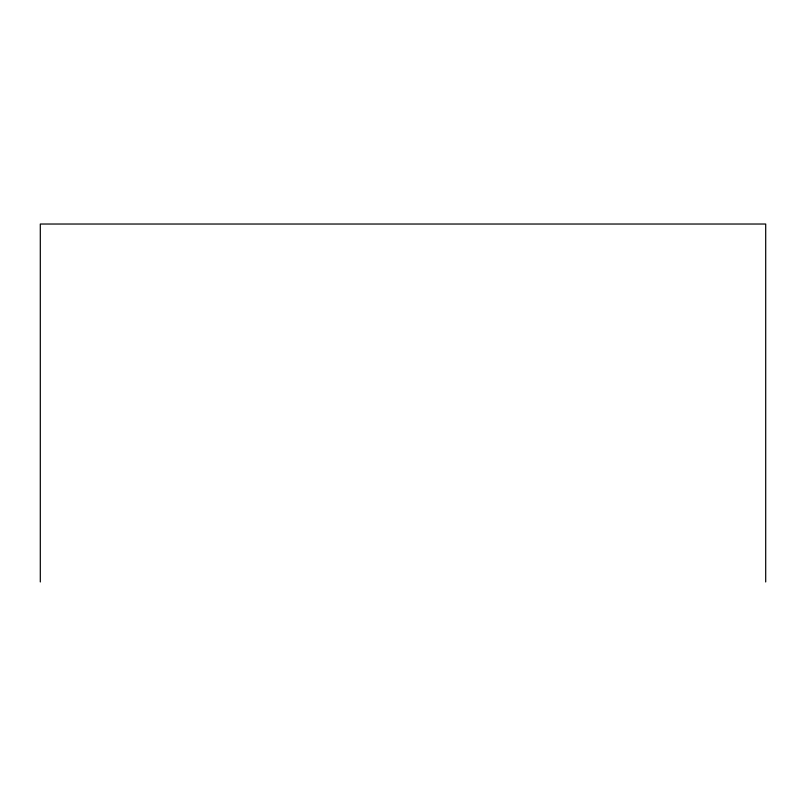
<?xml version="1.0" encoding="UTF-8"?>
<svg xmlns="http://www.w3.org/2000/svg" width="806" height="806" viewBox="0 0 806 806"><rect width="100%" height="100%" fill="white"/><g stroke="black" fill="none" stroke-linecap="round" stroke-linejoin="round"><path stroke-width="1.21" d="M765.7 581.972L765.7 224.028L40.3 224.028L40.3 581.972"/></g></svg>
